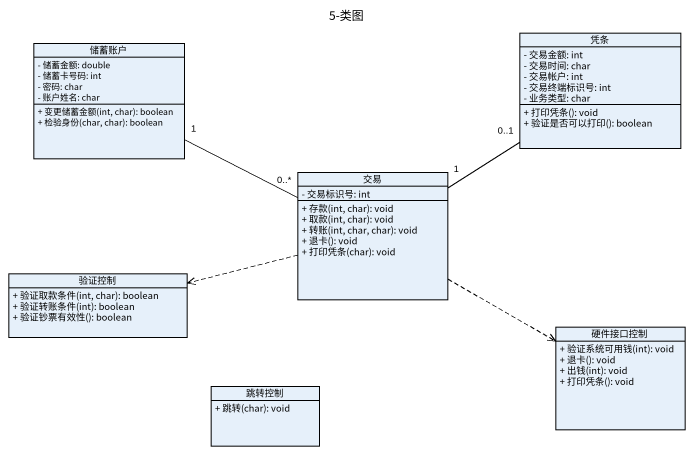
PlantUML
@startuml
title 5-类图
hide circle
hide empty members
skinparam classAttributeIconSize 0
class 凭条 {
  - 交易金额: int
  - 交易时间: char
  - 交易帐户: int
  - 交易终端标识号: int
  - 业务类型: char
  + 打印凭条(): void
  + 验证是否可以打印(): boolean
}
class 储蓄账户 {
  - 储蓄金额: double
  - 储蓄卡号码: int
  - 密码: char
  - 账户姓名: char
  + 变更储蓄金额(int, char): boolean
  + 检验身份(char, char): boolean
}
class 交易 {
  - 交易标识号: int
  + 存款(int, char): void
  + 取款(int, char): void
  + 转账(int, char, char): void
  + 退卡(): void
  + 打印凭条(char): void
}
class 验证控制 {
  + 验证取款条件(int, char): boolean
  + 验证转账条件(int): boolean
  + 验证钞票有效性(): boolean
}
class 硬件接口控制 {
  + 验证系统可用钱(int): void
  + 退卡(): void
  + 出钱(int): void
  + 打印凭条(): void
}
class 跳转控制 {
  + 跳转(char): void
}
交易 "1" -up- "0..1" 凭条
交易 "0..*" -left- "1" 储蓄账户
交易 .left.> 验证控制
交易 .right.> 硬件接口控制
@enduml
